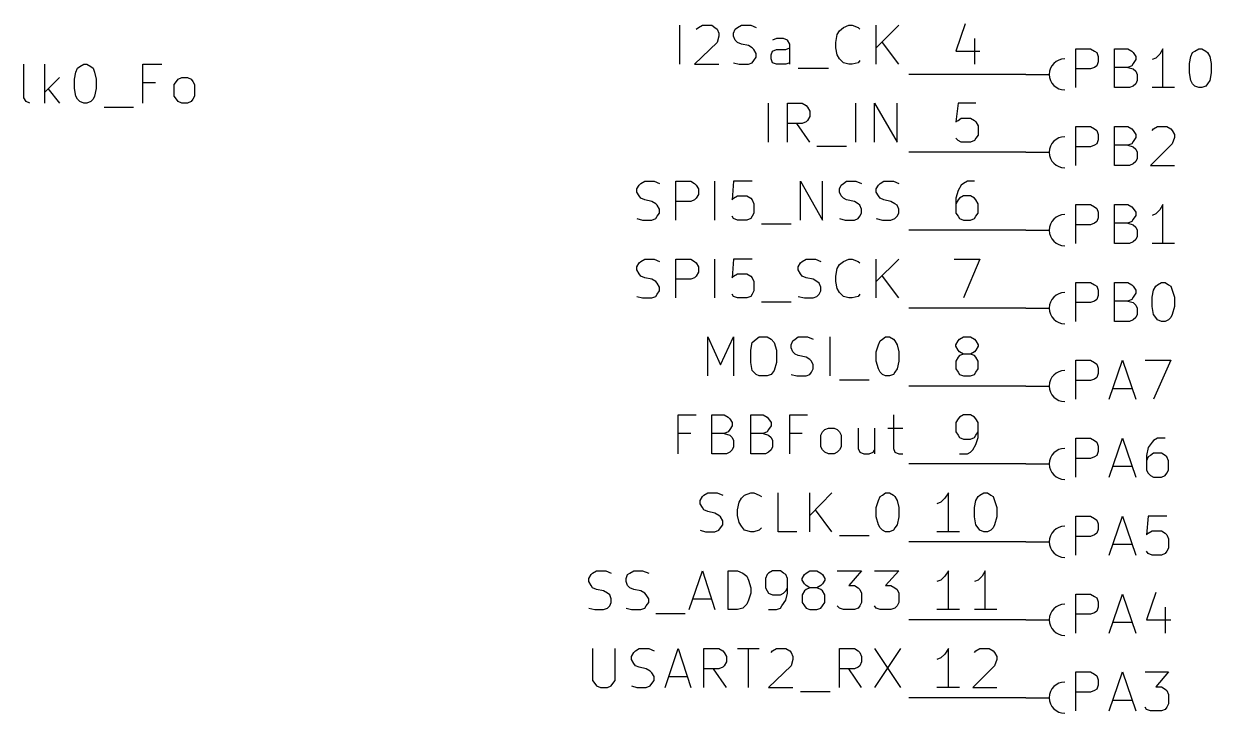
# Model space of a CAD drawing. Extents: x 0.4 to 11.3, y -7.9 to -0.4.
# Drawn here: x 8.014 to 9.538, y -2.27 to -1.385 of the extents above; entities that cross this region are included whole.
import ezdxf

# ---------------------------------------------------------------- set-up
doc = ezdxf.new("R2010")
doc.units = 0
doc.header["$MEASUREMENT"] = 0
for name, color, linetype in [('BLACK', 7, 'CONTINUOUS'), ('BLUE3', 171, 'CONTINUOUS'), ('RED2', 1, 'CONTINUOUS')]:
    doc.layers.add(name, color=color, linetype=linetype)

msp = doc.modelspace()

# ---------------------------------------------------------------- linework, layer by layer
at = {"layer": 'BLACK', "linetype": 'CONTINUOUS'}
for p, q in [((8.856, -1.437), (8.856, -1.387)), ((8.877, -1.392), (8.88, -1.39)), ((8.88, -1.39), (8.885, -1.387)), ((8.885, -1.387), (8.897, -1.387)), ((8.897, -1.387), (8.901, -1.39)), ((8.901, -1.39), (8.904, -1.392)), ((8.904, -1.392), (8.906, -1.397)), ((8.906, -1.401), (8.904, -1.409)), ((8.906, -1.397), (8.906, -1.401)), ((8.925, -1.397), (8.927, -1.392)), ((8.925, -1.401), (8.925, -1.397)), ((8.927, -1.406), (8.925, -1.401)), ((8.927, -1.392), (8.93, -1.39)), ((8.93, -1.39), (8.935, -1.387)), ((8.935, -1.387), (8.947, -1.387)), ((8.947, -1.387), (8.954, -1.39)), ((9.056, -1.409), (9.058, -1.399)), ((9.058, -1.399), (9.061, -1.394)), ((9.061, -1.394), (9.066, -1.39)), ((9.066, -1.39), (9.073, -1.387)), ((9.073, -1.387), (9.077, -1.387)), ((9.077, -1.387), (9.085, -1.39)), ((9.085, -1.39), (9.087, -1.392)), ((9.108, -1.437), (9.108, -1.387)), ((9.137, -1.387), (9.108, -1.416)), ((8.904, -1.409), (8.875, -1.437)), ((8.93, -1.409), (8.927, -1.406)), ((8.935, -1.411), (8.93, -1.409)), ((8.944, -1.413), (8.935, -1.411)), ((8.949, -1.416), (8.944, -1.413)), ((8.951, -1.418), (8.949, -1.416)), ((8.98, -1.404), (8.975, -1.406)), ((8.989, -1.404), (8.98, -1.404)), ((8.994, -1.406), (8.989, -1.404)), ((8.992, -1.418), (8.997, -1.416)), ((8.997, -1.411), (8.994, -1.406)), ((8.997, -1.437), (8.997, -1.411)), ((9.056, -1.416), (9.056, -1.409)), ((9.058, -1.425), (9.056, -1.416)), ((9.137, -1.437), (9.116, -1.409)), ((8.949, -1.435), (8.951, -1.432)), ((8.954, -1.423), (8.951, -1.418)), ((8.951, -1.432), (8.954, -1.428)), ((8.954, -1.428), (8.954, -1.423)), ((8.973, -1.425), (8.975, -1.42)), ((8.973, -1.43), (8.973, -1.425)), ((8.975, -1.435), (8.973, -1.43)), ((8.975, -1.42), (8.98, -1.418)), ((8.98, -1.418), (8.992, -1.418)), ((9.061, -1.43), (9.058, -1.425)), ((9.066, -1.435), (9.061, -1.43)), ((9.087, -1.432), (9.085, -1.435)), ((8.014, -1.48), (8.014, -1.437)), ((8.041, -1.487), (8.041, -1.437)), ((8.079, -1.456), (8.081, -1.447)), ((8.081, -1.447), (8.083, -1.442)), ((8.083, -1.442), (8.086, -1.44)), ((8.086, -1.44), (8.091, -1.437)), ((8.091, -1.437), (8.095, -1.437)), ((8.095, -1.437), (8.1, -1.44)), ((8.1, -1.44), (8.103, -1.442)), ((8.103, -1.442), (8.105, -1.447)), ((8.105, -1.447), (8.107, -1.456)), ((8.167, -1.487), (8.167, -1.437)), ((8.167, -1.437), (8.191, -1.437)), ((8.875, -1.437), (8.906, -1.437)), ((8.925, -1.435), (8.932, -1.437)), ((8.932, -1.437), (8.944, -1.437)), ((8.944, -1.437), (8.949, -1.435)), ((8.98, -1.437), (8.975, -1.435)), ((8.992, -1.437), (8.98, -1.437)), ((8.997, -1.435), (8.992, -1.437)), ((9.008, -1.442), (9.047, -1.442)), ((9.073, -1.437), (9.066, -1.435)), ((9.077, -1.437), (9.073, -1.437)), ((9.085, -1.435), (9.077, -1.437)), ((8.06, -1.454), (8.041, -1.473)), ((8.079, -1.468), (8.079, -1.456)), ((8.107, -1.456), (8.107, -1.468)), ((8.183, -1.461), (8.167, -1.461)), ((8.207, -1.463), (8.21, -1.459)), ((8.207, -1.478), (8.207, -1.463)), ((8.21, -1.459), (8.212, -1.456)), ((8.212, -1.456), (8.217, -1.454)), ((8.217, -1.454), (8.224, -1.454)), ((8.224, -1.454), (8.229, -1.456)), ((8.229, -1.456), (8.231, -1.459)), ((8.231, -1.459), (8.233, -1.463)), ((8.233, -1.463), (8.233, -1.478)), ((8.045, -1.468), (8.06, -1.487)), ((8.081, -1.478), (8.079, -1.468)), ((8.083, -1.482), (8.081, -1.478)), ((8.105, -1.478), (8.103, -1.482)), ((8.107, -1.468), (8.105, -1.478)), ((8.21, -1.482), (8.207, -1.478)), ((8.233, -1.478), (8.231, -1.482)), ((8.017, -1.485), (8.014, -1.48)), ((8.022, -1.487), (8.017, -1.485)), ((8.086, -1.485), (8.083, -1.482)), ((8.091, -1.487), (8.086, -1.485)), ((8.095, -1.487), (8.091, -1.487)), ((8.1, -1.485), (8.095, -1.487)), ((8.103, -1.482), (8.1, -1.485)), ((8.117, -1.492), (8.155, -1.492)), ((8.212, -1.485), (8.21, -1.482)), ((8.217, -1.487), (8.212, -1.485)), ((8.224, -1.487), (8.217, -1.487)), ((8.229, -1.485), (8.224, -1.487)), ((8.231, -1.482), (8.229, -1.485)), ((8.97, -1.537), (8.97, -1.487)), ((8.994, -1.537), (8.994, -1.487)), ((8.994, -1.487), (9.013, -1.487)), ((9.013, -1.487), (9.018, -1.49)), ((9.018, -1.49), (9.02, -1.492)), ((9.02, -1.492), (9.023, -1.497)), ((9.082, -1.537), (9.082, -1.487)), ((9.106, -1.537), (9.106, -1.487)), ((9.106, -1.487), (9.135, -1.537)), ((9.135, -1.537), (9.135, -1.487)), ((9.023, -1.504), (9.02, -1.509)), ((9.023, -1.497), (9.023, -1.504)), ((9.013, -1.513), (8.994, -1.513)), ((9.023, -1.537), (9.006, -1.513)), ((9.018, -1.511), (9.013, -1.513)), ((9.02, -1.509), (9.018, -1.511)), ((9.032, -1.542), (9.07, -1.542)), ((8.801, -1.597), (8.804, -1.592)), ((8.801, -1.601), (8.801, -1.597)), ((8.804, -1.592), (8.806, -1.59)), ((8.806, -1.59), (8.811, -1.587)), ((8.811, -1.587), (8.823, -1.587)), ((8.823, -1.587), (8.83, -1.59)), ((8.851, -1.637), (8.851, -1.587)), ((8.851, -1.587), (8.87, -1.587)), ((8.87, -1.587), (8.875, -1.59)), ((8.875, -1.59), (8.877, -1.592)), ((8.877, -1.592), (8.88, -1.597)), ((8.88, -1.597), (8.88, -1.604)), ((8.901, -1.637), (8.901, -1.587)), ((8.925, -1.587), (8.923, -1.611)), ((8.949, -1.587), (8.925, -1.587)), ((9.011, -1.637), (9.011, -1.587)), ((9.011, -1.587), (9.039, -1.637)), ((9.039, -1.637), (9.039, -1.587)), ((9.061, -1.597), (9.063, -1.592)), ((9.061, -1.601), (9.061, -1.597)), ((9.063, -1.592), (9.066, -1.59)), ((9.066, -1.59), (9.07, -1.587)), ((9.07, -1.587), (9.082, -1.587)), ((9.082, -1.587), (9.089, -1.59)), ((9.108, -1.597), (9.111, -1.592)), ((9.108, -1.601), (9.108, -1.597)), ((9.111, -1.592), (9.113, -1.59)), ((9.113, -1.59), (9.118, -1.587)), ((9.118, -1.587), (9.13, -1.587)), ((9.13, -1.587), (9.137, -1.59)), ((8.804, -1.606), (8.801, -1.601)), ((8.806, -1.609), (8.804, -1.606)), ((8.811, -1.611), (8.806, -1.609)), ((8.82, -1.613), (8.811, -1.611)), ((8.825, -1.616), (8.82, -1.613)), ((8.87, -1.613), (8.851, -1.613)), ((8.875, -1.611), (8.87, -1.613)), ((8.877, -1.609), (8.875, -1.611)), ((8.88, -1.604), (8.877, -1.609)), ((8.923, -1.611), (8.925, -1.609)), ((8.925, -1.609), (8.93, -1.606)), ((8.93, -1.606), (8.942, -1.606)), ((8.942, -1.606), (8.947, -1.609)), ((8.947, -1.609), (8.949, -1.611)), ((8.949, -1.611), (8.951, -1.616)), ((9.063, -1.606), (9.061, -1.601)), ((9.066, -1.609), (9.063, -1.606)), ((9.07, -1.611), (9.066, -1.609)), ((9.08, -1.613), (9.07, -1.611)), ((9.085, -1.616), (9.08, -1.613)), ((9.111, -1.606), (9.108, -1.601)), ((9.113, -1.609), (9.111, -1.606)), ((9.118, -1.611), (9.113, -1.609)), ((9.127, -1.613), (9.118, -1.611)), ((9.132, -1.616), (9.127, -1.613)), ((8.827, -1.618), (8.825, -1.616)), ((8.83, -1.623), (8.827, -1.618)), ((8.827, -1.632), (8.83, -1.628)), ((8.83, -1.628), (8.83, -1.623)), ((8.951, -1.628), (8.949, -1.632)), ((8.951, -1.616), (8.951, -1.628)), ((9.087, -1.618), (9.085, -1.616)), ((9.089, -1.623), (9.087, -1.618)), ((9.087, -1.632), (9.089, -1.628)), ((9.089, -1.628), (9.089, -1.623)), ((9.135, -1.618), (9.132, -1.616)), ((9.137, -1.623), (9.135, -1.618)), ((9.135, -1.632), (9.137, -1.628)), ((9.137, -1.628), (9.137, -1.623)), ((8.801, -1.635), (8.808, -1.637)), ((8.808, -1.637), (8.82, -1.637)), ((8.82, -1.637), (8.825, -1.635)), ((8.825, -1.635), (8.827, -1.632)), ((8.925, -1.635), (8.923, -1.632)), ((8.93, -1.637), (8.925, -1.635)), ((8.942, -1.637), (8.93, -1.637)), ((8.947, -1.635), (8.942, -1.637)), ((8.949, -1.632), (8.947, -1.635)), ((8.961, -1.642), (8.999, -1.642)), ((9.061, -1.635), (9.068, -1.637)), ((9.068, -1.637), (9.08, -1.637)), ((9.08, -1.637), (9.085, -1.635)), ((9.085, -1.635), (9.087, -1.632)), ((9.108, -1.635), (9.116, -1.637)), ((9.116, -1.637), (9.127, -1.637)), ((9.127, -1.637), (9.132, -1.635)), ((9.132, -1.635), (9.135, -1.632)), ((8.804, -1.692), (8.806, -1.69)), ((8.806, -1.69), (8.811, -1.687)), ((8.811, -1.687), (8.823, -1.687)), ((8.823, -1.687), (8.83, -1.69)), ((8.851, -1.737), (8.851, -1.687)), ((8.851, -1.687), (8.87, -1.687)), ((8.87, -1.687), (8.875, -1.69)), ((8.875, -1.69), (8.877, -1.692)), ((8.901, -1.737), (8.901, -1.687)), ((8.925, -1.687), (8.923, -1.711)), ((8.949, -1.687), (8.925, -1.687)), ((9.011, -1.692), (9.013, -1.69)), ((9.013, -1.69), (9.018, -1.687)), ((9.018, -1.687), (9.03, -1.687)), ((9.03, -1.687), (9.037, -1.69)), ((9.061, -1.694), (9.066, -1.69)), ((9.066, -1.69), (9.073, -1.687)), ((9.073, -1.687), (9.077, -1.687)), ((9.077, -1.687), (9.085, -1.69)), ((9.085, -1.69), (9.087, -1.692)), ((9.108, -1.737), (9.108, -1.687)), ((9.137, -1.687), (9.108, -1.716)), ((8.801, -1.697), (8.804, -1.692)), ((8.801, -1.701), (8.801, -1.697)), ((8.804, -1.706), (8.801, -1.701)), ((8.806, -1.709), (8.804, -1.706)), ((8.877, -1.692), (8.88, -1.697)), ((8.88, -1.704), (8.877, -1.709)), ((8.88, -1.697), (8.88, -1.704)), ((8.925, -1.709), (8.93, -1.706)), ((8.93, -1.706), (8.942, -1.706)), ((8.942, -1.706), (8.947, -1.709)), ((9.008, -1.697), (9.011, -1.692)), ((9.008, -1.701), (9.008, -1.697)), ((9.011, -1.706), (9.008, -1.701)), ((9.013, -1.709), (9.011, -1.706)), ((9.056, -1.709), (9.058, -1.699)), ((9.058, -1.699), (9.061, -1.694)), ((8.811, -1.711), (8.806, -1.709)), ((8.82, -1.713), (8.811, -1.711)), ((8.825, -1.716), (8.82, -1.713)), ((8.827, -1.718), (8.825, -1.716)), ((8.83, -1.723), (8.827, -1.718)), ((8.87, -1.713), (8.851, -1.713)), ((8.875, -1.711), (8.87, -1.713)), ((8.877, -1.709), (8.875, -1.711)), ((8.923, -1.711), (8.925, -1.709)), ((8.947, -1.709), (8.949, -1.711)), ((8.949, -1.711), (8.951, -1.716)), ((8.951, -1.716), (8.951, -1.728)), ((9.018, -1.711), (9.013, -1.709)), ((9.027, -1.713), (9.018, -1.711)), ((9.032, -1.716), (9.027, -1.713)), ((9.035, -1.718), (9.032, -1.716)), ((9.037, -1.723), (9.035, -1.718)), ((9.056, -1.716), (9.056, -1.709)), ((9.058, -1.725), (9.056, -1.716)), ((9.137, -1.737), (9.116, -1.709)), ((8.801, -1.735), (8.808, -1.737)), ((8.808, -1.737), (8.82, -1.737)), ((8.82, -1.737), (8.825, -1.735)), ((8.825, -1.735), (8.827, -1.732)), ((8.827, -1.732), (8.83, -1.728)), ((8.83, -1.728), (8.83, -1.723)), ((8.925, -1.735), (8.923, -1.732)), ((8.93, -1.737), (8.925, -1.735)), ((8.942, -1.737), (8.93, -1.737)), ((8.947, -1.735), (8.942, -1.737)), ((8.949, -1.732), (8.947, -1.735)), ((8.951, -1.728), (8.949, -1.732)), ((9.008, -1.735), (9.016, -1.737)), ((9.016, -1.737), (9.027, -1.737)), ((9.027, -1.737), (9.032, -1.735)), ((9.032, -1.735), (9.035, -1.732)), ((9.035, -1.732), (9.037, -1.728)), ((9.037, -1.728), (9.037, -1.723)), ((9.061, -1.73), (9.058, -1.725)), ((9.066, -1.735), (9.061, -1.73)), ((9.073, -1.737), (9.066, -1.735)), ((9.077, -1.737), (9.073, -1.737)), ((9.085, -1.735), (9.077, -1.737)), ((9.087, -1.732), (9.085, -1.735)), ((8.961, -1.742), (8.999, -1.742)), ((8.892, -1.837), (8.892, -1.787)), ((8.892, -1.787), (8.908, -1.823)), ((8.908, -1.823), (8.925, -1.787)), ((8.925, -1.787), (8.925, -1.837)), ((8.947, -1.804), (8.949, -1.794)), ((8.949, -1.794), (8.954, -1.79)), ((8.954, -1.79), (8.958, -1.787)), ((8.958, -1.787), (8.968, -1.787)), ((8.968, -1.787), (8.973, -1.79)), ((8.973, -1.79), (8.977, -1.794)), ((8.977, -1.794), (8.98, -1.804)), ((8.999, -1.797), (9.001, -1.792)), ((8.999, -1.801), (8.999, -1.797)), ((9.001, -1.792), (9.004, -1.79)), ((9.004, -1.79), (9.008, -1.787)), ((9.008, -1.787), (9.02, -1.787)), ((9.02, -1.787), (9.027, -1.79)), ((9.049, -1.837), (9.049, -1.787)), ((9.108, -1.806), (9.111, -1.797)), ((9.111, -1.797), (9.113, -1.792)), ((9.113, -1.792), (9.116, -1.79)), ((9.116, -1.79), (9.12, -1.787)), ((9.12, -1.787), (9.125, -1.787)), ((9.125, -1.787), (9.13, -1.79)), ((9.13, -1.79), (9.132, -1.792)), ((9.132, -1.792), (9.135, -1.797)), ((9.135, -1.797), (9.137, -1.806)), ((8.947, -1.82), (8.947, -1.804)), ((8.98, -1.804), (8.98, -1.82)), ((9.001, -1.806), (8.999, -1.801)), ((9.004, -1.809), (9.001, -1.806)), ((9.008, -1.811), (9.004, -1.809)), ((9.018, -1.813), (9.008, -1.811)), ((9.023, -1.816), (9.018, -1.813)), ((9.108, -1.818), (9.108, -1.806)), ((9.137, -1.806), (9.137, -1.818)), ((8.949, -1.83), (8.947, -1.82)), ((8.98, -1.82), (8.977, -1.83)), ((9.025, -1.818), (9.023, -1.816)), ((9.027, -1.823), (9.025, -1.818)), ((9.025, -1.832), (9.027, -1.828)), ((9.027, -1.828), (9.027, -1.823)), ((9.111, -1.828), (9.108, -1.818)), ((9.113, -1.832), (9.111, -1.828)), ((9.135, -1.828), (9.132, -1.832)), ((9.137, -1.818), (9.135, -1.828)), ((8.954, -1.835), (8.949, -1.83)), ((8.958, -1.837), (8.954, -1.835)), ((8.968, -1.837), (8.958, -1.837)), ((8.973, -1.835), (8.968, -1.837)), ((8.977, -1.83), (8.973, -1.835)), ((8.999, -1.835), (9.006, -1.837)), ((9.006, -1.837), (9.018, -1.837)), ((9.018, -1.837), (9.023, -1.835)), ((9.023, -1.835), (9.025, -1.832)), ((9.061, -1.842), (9.099, -1.842)), ((9.116, -1.835), (9.113, -1.832)), ((9.12, -1.837), (9.116, -1.835)), ((9.125, -1.837), (9.12, -1.837)), ((9.13, -1.835), (9.125, -1.837)), ((9.132, -1.832), (9.13, -1.835)), ((8.854, -1.937), (8.854, -1.887)), ((8.854, -1.887), (8.877, -1.887)), ((8.897, -1.937), (8.897, -1.887)), ((8.897, -1.887), (8.913, -1.887)), ((8.913, -1.887), (8.918, -1.89)), ((8.947, -1.937), (8.947, -1.887)), ((8.947, -1.887), (8.963, -1.887)), ((8.963, -1.887), (8.968, -1.89)), ((8.997, -1.937), (8.997, -1.887)), ((8.997, -1.887), (9.02, -1.887)), ((9.13, -1.887), (9.13, -1.93)), ((8.918, -1.89), (8.92, -1.892)), ((8.92, -1.892), (8.923, -1.897)), ((8.923, -1.901), (8.92, -1.906)), ((8.923, -1.897), (8.923, -1.901)), ((8.968, -1.89), (8.97, -1.892)), ((8.97, -1.892), (8.973, -1.897)), ((8.973, -1.901), (8.97, -1.906)), ((8.973, -1.897), (8.973, -1.901)), ((9.042, -1.906), (9.047, -1.904)), ((9.047, -1.904), (9.054, -1.904)), ((9.054, -1.904), (9.058, -1.906)), ((9.085, -1.904), (9.085, -1.93)), ((9.106, -1.904), (9.106, -1.937)), ((9.123, -1.904), (9.142, -1.904)), ((8.87, -1.911), (8.854, -1.911)), ((8.913, -1.911), (8.897, -1.911)), ((8.918, -1.909), (8.913, -1.911)), ((8.913, -1.911), (8.92, -1.913)), ((8.92, -1.906), (8.918, -1.909)), ((8.92, -1.913), (8.923, -1.916)), ((8.923, -1.916), (8.925, -1.92)), ((8.925, -1.92), (8.925, -1.928)), ((8.963, -1.911), (8.947, -1.911)), ((8.968, -1.909), (8.963, -1.911)), ((8.963, -1.911), (8.97, -1.913)), ((8.97, -1.906), (8.968, -1.909)), ((8.97, -1.913), (8.973, -1.916)), ((8.973, -1.916), (8.975, -1.92)), ((8.975, -1.92), (8.975, -1.928)), ((9.013, -1.911), (8.997, -1.911)), ((9.037, -1.913), (9.039, -1.909)), ((9.037, -1.928), (9.037, -1.913)), ((9.039, -1.909), (9.042, -1.906)), ((9.058, -1.906), (9.061, -1.909)), ((9.061, -1.909), (9.063, -1.913)), ((9.063, -1.913), (9.063, -1.928)), ((8.92, -1.935), (8.916, -1.937)), ((8.923, -1.932), (8.92, -1.935)), ((8.925, -1.928), (8.923, -1.932)), ((8.97, -1.935), (8.966, -1.937)), ((8.973, -1.932), (8.97, -1.935)), ((8.975, -1.928), (8.973, -1.932)), ((9.039, -1.932), (9.037, -1.928)), ((9.042, -1.935), (9.039, -1.932)), ((9.047, -1.937), (9.042, -1.935)), ((9.058, -1.935), (9.054, -1.937)), ((9.061, -1.932), (9.058, -1.935)), ((9.063, -1.928), (9.061, -1.932)), ((9.085, -1.93), (9.087, -1.935)), ((9.087, -1.935), (9.092, -1.937)), ((9.099, -1.937), (9.104, -1.935)), ((9.104, -1.935), (9.106, -1.932)), ((9.13, -1.93), (9.132, -1.935)), ((9.132, -1.935), (9.137, -1.937)), ((8.916, -1.937), (8.897, -1.937)), ((8.966, -1.937), (8.947, -1.937)), ((9.054, -1.937), (9.047, -1.937)), ((9.092, -1.937), (9.099, -1.937)), ((9.137, -1.937), (9.142, -1.937)), ((8.882, -1.997), (8.885, -1.992)), ((8.885, -1.992), (8.887, -1.99)), ((8.887, -1.99), (8.892, -1.987)), ((8.892, -1.987), (8.904, -1.987)), ((8.904, -1.987), (8.911, -1.99)), ((8.932, -1.999), (8.935, -1.994)), ((8.935, -1.994), (8.939, -1.99)), ((8.939, -1.99), (8.947, -1.987)), ((8.947, -1.987), (8.951, -1.987)), ((8.951, -1.987), (8.958, -1.99)), ((8.958, -1.99), (8.961, -1.992)), ((8.982, -2.037), (8.982, -1.987)), ((9.023, -2.037), (9.023, -1.987)), ((9.051, -1.987), (9.023, -2.016)), ((9.111, -1.997), (9.113, -1.992)), ((9.113, -1.992), (9.116, -1.99)), ((9.116, -1.99), (9.12, -1.987)), ((9.12, -1.987), (9.125, -1.987)), ((9.125, -1.987), (9.13, -1.99)), ((9.13, -1.99), (9.132, -1.992)), ((9.132, -1.992), (9.135, -1.997)), ((8.882, -2.001), (8.882, -1.997)), ((8.885, -2.006), (8.882, -2.001)), ((8.887, -2.009), (8.885, -2.006)), ((8.892, -2.011), (8.887, -2.009)), ((8.901, -2.013), (8.892, -2.011)), ((8.93, -2.009), (8.932, -1.999)), ((8.93, -2.016), (8.93, -2.009)), ((9.051, -2.037), (9.03, -2.009)), ((9.108, -2.006), (9.111, -1.997)), ((9.108, -2.018), (9.108, -2.006)), ((9.135, -1.997), (9.137, -2.006)), ((9.137, -2.006), (9.137, -2.018)), ((8.906, -2.016), (8.901, -2.013)), ((8.908, -2.018), (8.906, -2.016)), ((8.911, -2.023), (8.908, -2.018)), ((8.911, -2.028), (8.911, -2.023)), ((8.932, -2.025), (8.93, -2.016)), ((8.935, -2.03), (8.932, -2.025)), ((9.111, -2.028), (9.108, -2.018)), ((9.137, -2.018), (9.135, -2.028)), ((8.882, -2.035), (8.889, -2.037)), ((8.889, -2.037), (8.901, -2.037)), ((8.901, -2.037), (8.906, -2.035)), ((8.906, -2.035), (8.908, -2.032)), ((8.908, -2.032), (8.911, -2.028)), ((8.939, -2.035), (8.935, -2.03)), ((8.947, -2.037), (8.939, -2.035)), ((8.951, -2.037), (8.947, -2.037)), ((8.958, -2.035), (8.951, -2.037)), ((8.961, -2.032), (8.958, -2.035)), ((9.006, -2.037), (8.982, -2.037)), ((9.061, -2.042), (9.099, -2.042)), ((9.113, -2.032), (9.111, -2.028)), ((9.116, -2.035), (9.113, -2.032)), ((9.12, -2.037), (9.116, -2.035)), ((9.125, -2.037), (9.12, -2.037)), ((9.13, -2.035), (9.125, -2.037)), ((9.132, -2.032), (9.13, -2.035)), ((9.135, -2.028), (9.132, -2.032)), ((8.744, -2.09), (8.749, -2.087)), ((8.749, -2.087), (8.761, -2.087)), ((8.761, -2.087), (8.768, -2.09)), ((8.792, -2.09), (8.797, -2.087)), ((8.797, -2.087), (8.808, -2.087)), ((8.808, -2.087), (8.816, -2.09)), ((8.868, -2.137), (8.885, -2.087)), ((8.885, -2.087), (8.901, -2.137)), ((8.918, -2.137), (8.918, -2.087)), ((8.918, -2.087), (8.93, -2.087)), ((8.93, -2.087), (8.937, -2.09)), ((8.975, -2.087), (8.97, -2.09)), ((8.985, -2.087), (8.975, -2.087)), ((8.989, -2.09), (8.985, -2.087)), ((9.018, -2.09), (9.023, -2.087)), ((9.023, -2.087), (9.032, -2.087)), ((9.032, -2.087), (9.037, -2.09)), ((9.058, -2.087), (9.089, -2.087)), ((9.089, -2.087), (9.073, -2.106)), ((9.106, -2.087), (9.137, -2.087)), ((9.137, -2.087), (9.12, -2.106)), ((8.739, -2.097), (8.742, -2.092)), ((8.739, -2.101), (8.739, -2.097)), ((8.742, -2.106), (8.739, -2.101)), ((8.742, -2.092), (8.744, -2.09)), ((8.787, -2.097), (8.789, -2.092)), ((8.787, -2.101), (8.787, -2.097)), ((8.789, -2.106), (8.787, -2.101)), ((8.789, -2.092), (8.792, -2.09)), ((8.937, -2.09), (8.942, -2.094)), ((8.942, -2.094), (8.944, -2.099)), ((8.944, -2.099), (8.947, -2.109)), ((8.968, -2.092), (8.966, -2.097)), ((8.966, -2.097), (8.966, -2.109)), ((8.97, -2.09), (8.968, -2.092)), ((8.992, -2.092), (8.989, -2.09)), ((8.994, -2.097), (8.992, -2.092)), ((8.994, -2.116), (8.994, -2.097)), ((9.013, -2.097), (9.016, -2.092)), ((9.013, -2.099), (9.013, -2.097)), ((9.016, -2.104), (9.013, -2.099)), ((9.016, -2.092), (9.018, -2.09)), ((9.037, -2.09), (9.039, -2.092)), ((9.039, -2.092), (9.042, -2.097)), ((9.042, -2.099), (9.039, -2.104)), ((9.042, -2.097), (9.042, -2.099)), ((8.744, -2.109), (8.742, -2.106)), ((8.749, -2.111), (8.744, -2.109)), ((8.758, -2.113), (8.749, -2.111)), ((8.763, -2.116), (8.758, -2.113)), ((8.766, -2.118), (8.763, -2.116)), ((8.768, -2.123), (8.766, -2.118)), ((8.792, -2.109), (8.789, -2.106)), ((8.797, -2.111), (8.792, -2.109)), ((8.806, -2.113), (8.797, -2.111)), ((8.811, -2.116), (8.806, -2.113)), ((8.813, -2.118), (8.811, -2.116)), ((8.816, -2.123), (8.813, -2.118)), ((8.947, -2.116), (8.944, -2.125)), ((8.947, -2.109), (8.947, -2.116)), ((8.966, -2.109), (8.968, -2.113)), ((8.968, -2.113), (8.97, -2.116)), ((8.97, -2.116), (8.975, -2.118)), ((8.975, -2.118), (8.985, -2.118)), ((8.985, -2.118), (8.989, -2.116)), ((8.989, -2.116), (8.992, -2.113)), ((8.992, -2.113), (8.994, -2.109)), ((8.992, -2.125), (8.994, -2.116)), ((9.016, -2.113), (9.013, -2.118)), ((9.013, -2.118), (9.013, -2.128)), ((9.018, -2.106), (9.016, -2.104)), ((9.018, -2.111), (9.016, -2.113)), ((9.023, -2.109), (9.018, -2.106)), ((9.023, -2.109), (9.018, -2.111)), ((9.032, -2.109), (9.023, -2.109)), ((9.037, -2.106), (9.032, -2.109)), ((9.037, -2.111), (9.032, -2.109)), ((9.039, -2.104), (9.037, -2.106)), ((9.039, -2.113), (9.037, -2.111)), ((9.042, -2.118), (9.039, -2.113)), ((9.042, -2.128), (9.042, -2.118)), ((9.073, -2.106), (9.08, -2.106)), ((9.08, -2.106), (9.085, -2.109)), ((9.085, -2.109), (9.087, -2.111)), ((9.087, -2.111), (9.089, -2.116)), ((9.089, -2.116), (9.089, -2.128)), ((9.12, -2.106), (9.127, -2.106)), ((9.127, -2.106), (9.132, -2.109)), ((9.132, -2.109), (9.135, -2.111)), ((9.135, -2.111), (9.137, -2.116)), ((9.137, -2.116), (9.137, -2.128)), ((8.763, -2.135), (8.766, -2.132)), ((8.766, -2.132), (8.768, -2.128)), ((8.768, -2.128), (8.768, -2.123)), ((8.811, -2.135), (8.813, -2.132)), ((8.813, -2.132), (8.816, -2.128)), ((8.816, -2.128), (8.816, -2.123)), ((8.873, -2.123), (8.897, -2.123)), ((8.942, -2.13), (8.937, -2.135)), ((8.944, -2.125), (8.942, -2.13)), ((8.985, -2.135), (8.987, -2.132)), ((8.987, -2.132), (8.992, -2.125)), ((9.013, -2.128), (9.016, -2.132)), ((9.016, -2.132), (9.018, -2.135)), ((9.037, -2.135), (9.039, -2.132)), ((9.039, -2.132), (9.042, -2.128)), ((9.061, -2.135), (9.058, -2.132)), ((9.087, -2.132), (9.085, -2.135)), ((9.089, -2.128), (9.087, -2.132)), ((9.108, -2.135), (9.106, -2.132)), ((9.135, -2.132), (9.132, -2.135)), ((9.137, -2.128), (9.135, -2.132)), ((8.739, -2.135), (8.747, -2.137)), ((8.747, -2.137), (8.758, -2.137)), ((8.758, -2.137), (8.763, -2.135)), ((8.787, -2.135), (8.794, -2.137)), ((8.794, -2.137), (8.806, -2.137)), ((8.806, -2.137), (8.811, -2.135)), ((8.825, -2.142), (8.863, -2.142)), ((8.93, -2.137), (8.918, -2.137)), ((8.937, -2.135), (8.93, -2.137)), ((8.97, -2.137), (8.98, -2.137)), ((8.98, -2.137), (8.985, -2.135)), ((9.018, -2.135), (9.023, -2.137)), ((9.023, -2.137), (9.032, -2.137)), ((9.032, -2.137), (9.037, -2.135)), ((9.066, -2.137), (9.061, -2.135)), ((9.08, -2.137), (9.066, -2.137)), ((9.085, -2.135), (9.08, -2.137)), ((9.113, -2.137), (9.108, -2.135)), ((9.127, -2.137), (9.113, -2.137)), ((9.132, -2.135), (9.127, -2.137)), ((8.744, -2.187), (8.744, -2.228)), ((8.773, -2.228), (8.773, -2.187)), ((8.794, -2.197), (8.797, -2.192)), ((8.797, -2.192), (8.799, -2.19)), ((8.799, -2.19), (8.804, -2.187)), ((8.804, -2.187), (8.816, -2.187)), ((8.816, -2.187), (8.823, -2.19)), ((8.837, -2.237), (8.854, -2.187)), ((8.854, -2.187), (8.87, -2.237)), ((8.887, -2.237), (8.887, -2.187)), ((8.887, -2.187), (8.906, -2.187)), ((8.906, -2.187), (8.911, -2.19)), ((8.911, -2.19), (8.913, -2.192)), ((8.913, -2.192), (8.916, -2.197)), ((8.93, -2.187), (8.958, -2.187)), ((8.944, -2.237), (8.944, -2.187)), ((8.973, -2.192), (8.975, -2.19)), ((8.975, -2.19), (8.98, -2.187)), ((8.98, -2.187), (8.992, -2.187)), ((8.992, -2.187), (8.997, -2.19)), ((8.997, -2.19), (8.999, -2.192)), ((8.999, -2.192), (9.001, -2.197)), ((9.061, -2.237), (9.061, -2.187)), ((9.061, -2.187), (9.08, -2.187)), ((9.08, -2.187), (9.085, -2.19)), ((9.085, -2.19), (9.087, -2.192)), ((9.087, -2.192), (9.089, -2.197)), ((9.106, -2.187), (9.139, -2.237)), ((9.139, -2.187), (9.106, -2.237)), ((8.794, -2.201), (8.794, -2.197)), ((8.797, -2.206), (8.794, -2.201)), ((8.799, -2.209), (8.797, -2.206)), ((8.804, -2.211), (8.799, -2.209)), ((8.913, -2.209), (8.911, -2.211)), ((8.916, -2.204), (8.913, -2.209)), ((8.916, -2.197), (8.916, -2.204)), ((8.999, -2.209), (8.97, -2.237)), ((9.001, -2.201), (8.999, -2.209)), ((9.001, -2.197), (9.001, -2.201)), ((9.087, -2.209), (9.085, -2.211)), ((9.089, -2.204), (9.087, -2.209)), ((9.089, -2.197), (9.089, -2.204)), ((8.813, -2.213), (8.804, -2.211)), ((8.818, -2.216), (8.813, -2.213)), ((8.82, -2.218), (8.818, -2.216)), ((8.823, -2.223), (8.82, -2.218)), ((8.823, -2.228), (8.823, -2.223)), ((8.842, -2.223), (8.866, -2.223)), ((8.906, -2.213), (8.887, -2.213)), ((8.916, -2.237), (8.899, -2.213)), ((8.911, -2.211), (8.906, -2.213)), ((9.08, -2.213), (9.061, -2.213)), ((9.089, -2.237), (9.073, -2.213)), ((9.085, -2.211), (9.08, -2.213)), ((8.744, -2.228), (8.747, -2.232)), ((8.747, -2.232), (8.749, -2.235)), ((8.749, -2.235), (8.754, -2.237)), ((8.754, -2.237), (8.763, -2.237)), ((8.763, -2.237), (8.768, -2.235)), ((8.768, -2.235), (8.77, -2.232)), ((8.77, -2.232), (8.773, -2.228)), ((8.794, -2.235), (8.801, -2.237)), ((8.801, -2.237), (8.813, -2.237)), ((8.813, -2.237), (8.818, -2.235)), ((8.818, -2.235), (8.82, -2.232)), ((8.82, -2.232), (8.823, -2.228)), ((8.97, -2.237), (9.001, -2.237)), ((9.011, -2.242), (9.049, -2.242))]:
    msp.add_line(p, q, dxfattribs=at)
at = {"layer": 'BLUE3', "linetype": 'CONTINUOUS'}
for p, q in [((9.364, -1.467), (9.364, -1.417)), ((9.364, -1.417), (9.383, -1.417)), ((9.383, -1.417), (9.388, -1.42)), ((9.414, -1.467), (9.414, -1.417)), ((9.414, -1.417), (9.431, -1.417)), ((9.431, -1.417), (9.436, -1.42)), ((9.476, -1.417), (9.472, -1.424)), ((9.476, -1.467), (9.476, -1.417)), ((9.517, -1.42), (9.522, -1.417)), ((9.522, -1.417), (9.526, -1.417)), ((9.526, -1.417), (9.531, -1.42)), ((9.388, -1.42), (9.391, -1.422)), ((9.391, -1.422), (9.393, -1.427)), ((9.393, -1.427), (9.393, -1.434)), ((9.436, -1.42), (9.438, -1.422)), ((9.438, -1.422), (9.441, -1.427)), ((9.441, -1.431), (9.438, -1.436)), ((9.441, -1.427), (9.441, -1.431)), ((9.467, -1.429), (9.462, -1.431)), ((9.472, -1.424), (9.467, -1.429)), ((9.51, -1.436), (9.512, -1.427)), ((9.512, -1.427), (9.514, -1.422)), ((9.514, -1.422), (9.517, -1.42)), ((9.531, -1.42), (9.533, -1.422)), ((9.533, -1.422), (9.536, -1.427)), ((9.536, -1.427), (9.538, -1.436)), ((9.383, -1.443), (9.364, -1.443)), ((9.388, -1.441), (9.383, -1.443)), ((9.391, -1.439), (9.388, -1.441)), ((9.393, -1.434), (9.391, -1.439)), ((9.431, -1.441), (9.414, -1.441)), ((9.436, -1.439), (9.431, -1.441)), ((9.431, -1.441), (9.438, -1.443)), ((9.438, -1.436), (9.436, -1.439)), ((9.438, -1.443), (9.441, -1.446)), ((9.441, -1.446), (9.443, -1.45)), ((9.51, -1.448), (9.51, -1.436)), ((9.538, -1.436), (9.538, -1.448)), ((9.441, -1.462), (9.438, -1.465)), ((9.443, -1.458), (9.441, -1.462)), ((9.443, -1.45), (9.443, -1.458)), ((9.512, -1.458), (9.51, -1.448)), ((9.514, -1.462), (9.512, -1.458)), ((9.517, -1.465), (9.514, -1.462)), ((9.533, -1.462), (9.531, -1.465)), ((9.536, -1.458), (9.533, -1.462)), ((9.538, -1.448), (9.536, -1.458)), ((9.433, -1.467), (9.414, -1.467)), ((9.438, -1.465), (9.433, -1.467)), ((9.491, -1.467), (9.462, -1.467)), ((9.522, -1.467), (9.517, -1.465)), ((9.526, -1.467), (9.522, -1.467)), ((9.531, -1.465), (9.526, -1.467)), ((9.364, -1.567), (9.364, -1.517)), ((9.364, -1.517), (9.383, -1.517)), ((9.383, -1.517), (9.388, -1.52)), ((9.388, -1.52), (9.391, -1.522)), ((9.391, -1.522), (9.393, -1.527)), ((9.414, -1.567), (9.414, -1.517)), ((9.414, -1.517), (9.431, -1.517)), ((9.431, -1.517), (9.436, -1.52)), ((9.436, -1.52), (9.438, -1.522)), ((9.438, -1.522), (9.441, -1.527)), ((9.462, -1.522), (9.464, -1.52)), ((9.464, -1.52), (9.469, -1.517)), ((9.469, -1.517), (9.481, -1.517)), ((9.481, -1.517), (9.486, -1.52)), ((9.486, -1.52), (9.488, -1.522)), ((9.488, -1.522), (9.491, -1.527)), ((9.391, -1.539), (9.388, -1.541)), ((9.393, -1.534), (9.391, -1.539)), ((9.393, -1.527), (9.393, -1.534)), ((9.436, -1.539), (9.431, -1.541)), ((9.438, -1.536), (9.436, -1.539)), ((9.441, -1.531), (9.438, -1.536)), ((9.441, -1.527), (9.441, -1.531)), ((9.488, -1.539), (9.46, -1.567)), ((9.491, -1.531), (9.488, -1.539)), ((9.491, -1.527), (9.491, -1.531)), ((9.383, -1.543), (9.364, -1.543)), ((9.388, -1.541), (9.383, -1.543)), ((9.431, -1.541), (9.414, -1.541)), ((9.431, -1.541), (9.438, -1.543)), ((9.438, -1.543), (9.441, -1.546)), ((9.441, -1.546), (9.443, -1.55)), ((9.443, -1.55), (9.443, -1.558)), ((9.433, -1.567), (9.414, -1.567)), ((9.438, -1.565), (9.433, -1.567)), ((9.441, -1.562), (9.438, -1.565)), ((9.443, -1.558), (9.441, -1.562)), ((9.46, -1.567), (9.491, -1.567)), ((9.364, -1.667), (9.364, -1.617)), ((9.364, -1.617), (9.383, -1.617)), ((9.383, -1.617), (9.388, -1.62)), ((9.388, -1.62), (9.391, -1.622)), ((9.391, -1.622), (9.393, -1.627)), ((9.393, -1.627), (9.393, -1.634)), ((9.414, -1.667), (9.414, -1.617)), ((9.414, -1.617), (9.431, -1.617)), ((9.431, -1.617), (9.436, -1.62)), ((9.436, -1.62), (9.438, -1.622)), ((9.438, -1.622), (9.441, -1.627)), ((9.441, -1.627), (9.441, -1.631)), ((9.467, -1.629), (9.462, -1.631)), ((9.472, -1.624), (9.467, -1.629)), ((9.476, -1.617), (9.472, -1.624)), ((9.476, -1.667), (9.476, -1.617)), ((9.383, -1.643), (9.364, -1.643)), ((9.388, -1.641), (9.383, -1.643)), ((9.391, -1.639), (9.388, -1.641)), ((9.393, -1.634), (9.391, -1.639)), ((9.431, -1.641), (9.414, -1.641)), ((9.436, -1.639), (9.431, -1.641)), ((9.431, -1.641), (9.438, -1.643)), ((9.438, -1.636), (9.436, -1.639)), ((9.441, -1.631), (9.438, -1.636)), ((9.438, -1.643), (9.441, -1.646)), ((9.441, -1.646), (9.443, -1.65)), ((9.443, -1.658), (9.441, -1.662)), ((9.443, -1.65), (9.443, -1.658)), ((9.433, -1.667), (9.414, -1.667)), ((9.438, -1.665), (9.433, -1.667)), ((9.441, -1.662), (9.438, -1.665)), ((9.491, -1.667), (9.462, -1.667)), ((9.364, -1.767), (9.364, -1.717)), ((9.364, -1.717), (9.383, -1.717)), ((9.383, -1.717), (9.388, -1.72)), ((9.388, -1.72), (9.391, -1.722)), ((9.391, -1.722), (9.393, -1.727)), ((9.414, -1.767), (9.414, -1.717)), ((9.414, -1.717), (9.431, -1.717)), ((9.431, -1.717), (9.436, -1.72)), ((9.436, -1.72), (9.438, -1.722)), ((9.438, -1.722), (9.441, -1.727)), ((9.464, -1.727), (9.467, -1.722)), ((9.467, -1.722), (9.469, -1.72)), ((9.469, -1.72), (9.474, -1.717)), ((9.474, -1.717), (9.479, -1.717)), ((9.479, -1.717), (9.483, -1.72)), ((9.483, -1.72), (9.486, -1.722)), ((9.486, -1.722), (9.488, -1.727)), ((9.393, -1.734), (9.391, -1.739)), ((9.393, -1.727), (9.393, -1.734)), ((9.438, -1.736), (9.436, -1.739)), ((9.441, -1.731), (9.438, -1.736)), ((9.441, -1.727), (9.441, -1.731)), ((9.462, -1.736), (9.464, -1.727)), ((9.462, -1.748), (9.462, -1.736)), ((9.488, -1.727), (9.491, -1.736)), ((9.491, -1.736), (9.491, -1.748)), ((9.383, -1.743), (9.364, -1.743)), ((9.388, -1.741), (9.383, -1.743)), ((9.391, -1.739), (9.388, -1.741)), ((9.431, -1.741), (9.414, -1.741)), ((9.436, -1.739), (9.431, -1.741)), ((9.431, -1.741), (9.438, -1.743)), ((9.438, -1.743), (9.441, -1.746)), ((9.441, -1.746), (9.443, -1.75)), ((9.443, -1.75), (9.443, -1.758)), ((9.464, -1.758), (9.462, -1.748)), ((9.491, -1.748), (9.488, -1.758)), ((9.433, -1.767), (9.414, -1.767)), ((9.438, -1.765), (9.433, -1.767)), ((9.441, -1.762), (9.438, -1.765)), ((9.443, -1.758), (9.441, -1.762)), ((9.467, -1.762), (9.464, -1.758)), ((9.469, -1.765), (9.467, -1.762)), ((9.474, -1.767), (9.469, -1.765)), ((9.479, -1.767), (9.474, -1.767)), ((9.483, -1.765), (9.479, -1.767)), ((9.486, -1.762), (9.483, -1.765)), ((9.488, -1.758), (9.486, -1.762)), ((9.364, -1.867), (9.364, -1.817)), ((9.364, -1.817), (9.383, -1.817)), ((9.383, -1.817), (9.388, -1.82)), ((9.388, -1.82), (9.391, -1.822)), ((9.391, -1.822), (9.393, -1.827)), ((9.393, -1.827), (9.393, -1.834)), ((9.407, -1.867), (9.424, -1.817)), ((9.424, -1.817), (9.441, -1.867)), ((9.453, -1.817), (9.486, -1.817)), ((9.486, -1.817), (9.464, -1.867)), ((9.383, -1.843), (9.364, -1.843)), ((9.388, -1.841), (9.383, -1.843)), ((9.391, -1.839), (9.388, -1.841)), ((9.393, -1.834), (9.391, -1.839)), ((9.412, -1.853), (9.436, -1.853)), ((9.364, -1.967), (9.364, -1.917)), ((9.364, -1.917), (9.383, -1.917)), ((9.383, -1.917), (9.388, -1.92)), ((9.388, -1.92), (9.391, -1.922)), ((9.407, -1.967), (9.424, -1.917)), ((9.424, -1.917), (9.441, -1.967)), ((9.464, -1.92), (9.462, -1.922)), ((9.469, -1.917), (9.464, -1.92)), ((9.479, -1.917), (9.469, -1.917)), ((9.391, -1.922), (9.393, -1.927)), ((9.393, -1.934), (9.391, -1.939)), ((9.393, -1.927), (9.393, -1.934)), ((9.457, -1.929), (9.455, -1.939)), ((9.462, -1.922), (9.457, -1.929)), ((9.383, -1.943), (9.364, -1.943)), ((9.388, -1.941), (9.383, -1.943)), ((9.391, -1.939), (9.388, -1.941)), ((9.455, -1.939), (9.455, -1.958)), ((9.457, -1.941), (9.455, -1.946)), ((9.46, -1.939), (9.457, -1.941)), ((9.464, -1.936), (9.46, -1.939)), ((9.474, -1.936), (9.464, -1.936)), ((9.479, -1.939), (9.474, -1.936)), ((9.481, -1.941), (9.479, -1.939)), ((9.483, -1.946), (9.481, -1.941)), ((9.483, -1.958), (9.483, -1.946)), ((9.412, -1.953), (9.436, -1.953)), ((9.455, -1.958), (9.457, -1.962)), ((9.457, -1.962), (9.46, -1.965)), ((9.46, -1.965), (9.464, -1.967)), ((9.474, -1.967), (9.479, -1.965)), ((9.479, -1.965), (9.481, -1.962)), ((9.481, -1.962), (9.483, -1.958)), ((9.464, -1.967), (9.474, -1.967)), ((9.364, -2.067), (9.364, -2.017)), ((9.364, -2.017), (9.383, -2.017)), ((9.383, -2.017), (9.388, -2.02)), ((9.388, -2.02), (9.391, -2.022)), ((9.391, -2.022), (9.393, -2.027)), ((9.407, -2.067), (9.424, -2.017)), ((9.424, -2.017), (9.441, -2.067)), ((9.457, -2.017), (9.455, -2.041)), ((9.481, -2.017), (9.457, -2.017)), ((9.388, -2.041), (9.383, -2.043)), ((9.391, -2.039), (9.388, -2.041)), ((9.393, -2.034), (9.391, -2.039)), ((9.393, -2.027), (9.393, -2.034)), ((9.455, -2.041), (9.457, -2.039)), ((9.457, -2.039), (9.462, -2.036)), ((9.462, -2.036), (9.474, -2.036)), ((9.474, -2.036), (9.479, -2.039)), ((9.479, -2.039), (9.481, -2.041)), ((9.481, -2.041), (9.483, -2.046)), ((9.383, -2.043), (9.364, -2.043)), ((9.412, -2.053), (9.436, -2.053)), ((9.483, -2.046), (9.483, -2.058)), ((9.457, -2.065), (9.455, -2.062)), ((9.462, -2.067), (9.457, -2.065)), ((9.474, -2.067), (9.462, -2.067)), ((9.479, -2.065), (9.474, -2.067)), ((9.481, -2.062), (9.479, -2.065)), ((9.483, -2.058), (9.481, -2.062)), ((9.364, -2.167), (9.364, -2.117)), ((9.364, -2.117), (9.383, -2.117)), ((9.383, -2.117), (9.388, -2.12)), ((9.407, -2.167), (9.424, -2.117)), ((9.424, -2.117), (9.441, -2.167)), ((9.467, -2.115), (9.455, -2.15)), ((9.388, -2.12), (9.391, -2.122)), ((9.391, -2.122), (9.393, -2.127)), ((9.393, -2.127), (9.393, -2.134)), ((9.383, -2.143), (9.364, -2.143)), ((9.388, -2.141), (9.383, -2.143)), ((9.391, -2.139), (9.388, -2.141)), ((9.393, -2.134), (9.391, -2.139)), ((9.479, -2.134), (9.479, -2.167)), ((9.412, -2.153), (9.436, -2.153)), ((9.455, -2.15), (9.486, -2.15)), ((9.364, -2.267), (9.364, -2.217)), ((9.364, -2.217), (9.383, -2.217)), ((9.383, -2.217), (9.388, -2.22)), ((9.388, -2.22), (9.391, -2.222)), ((9.391, -2.222), (9.393, -2.227)), ((9.407, -2.267), (9.424, -2.217)), ((9.424, -2.217), (9.441, -2.267)), ((9.453, -2.217), (9.483, -2.217)), ((9.483, -2.217), (9.467, -2.236)), ((9.391, -2.239), (9.388, -2.241)), ((9.393, -2.234), (9.391, -2.239)), ((9.393, -2.227), (9.393, -2.234)), ((9.467, -2.236), (9.474, -2.236)), ((9.474, -2.236), (9.479, -2.239)), ((9.479, -2.239), (9.481, -2.241)), ((9.383, -2.243), (9.364, -2.243)), ((9.388, -2.241), (9.383, -2.243)), ((9.412, -2.253), (9.436, -2.253)), ((9.481, -2.241), (9.483, -2.246)), ((9.483, -2.246), (9.483, -2.258)), ((9.455, -2.265), (9.453, -2.262)), ((9.46, -2.267), (9.455, -2.265)), ((9.474, -2.267), (9.46, -2.267)), ((9.479, -2.265), (9.474, -2.267)), ((9.481, -2.262), (9.479, -2.265)), ((9.483, -2.258), (9.481, -2.262))]:
    msp.add_line(p, q, dxfattribs=at)
at = {"layer": 'RED2', "linetype": 'CONTINUOUS'}
for p, q in [((9.222, -1.385), (9.21, -1.42)), ((9.234, -1.404), (9.234, -1.437)), ((9.21, -1.42), (9.241, -1.42)), ((9.3, -1.45), (9.15, -1.45)), ((9.3, -1.45), (9.33, -1.45)), ((9.213, -1.487), (9.21, -1.511)), ((9.236, -1.487), (9.213, -1.487)), ((9.213, -1.509), (9.217, -1.506)), ((9.217, -1.506), (9.229, -1.506)), ((9.229, -1.506), (9.234, -1.509)), ((9.21, -1.511), (9.213, -1.509)), ((9.234, -1.509), (9.236, -1.511)), ((9.236, -1.511), (9.239, -1.516)), ((9.239, -1.516), (9.239, -1.528)), ((9.213, -1.535), (9.21, -1.532)), ((9.217, -1.537), (9.213, -1.535)), ((9.229, -1.537), (9.217, -1.537)), ((9.234, -1.535), (9.229, -1.537)), ((9.236, -1.532), (9.234, -1.535)), ((9.239, -1.528), (9.236, -1.532)), ((9.3, -1.55), (9.15, -1.55)), ((9.3, -1.55), (9.33, -1.55)), ((9.213, -1.599), (9.21, -1.609)), ((9.217, -1.592), (9.213, -1.599)), ((9.22, -1.59), (9.217, -1.592)), ((9.225, -1.587), (9.22, -1.59)), ((9.234, -1.587), (9.225, -1.587)), ((9.21, -1.609), (9.21, -1.628)), ((9.213, -1.611), (9.21, -1.616)), ((9.215, -1.609), (9.213, -1.611)), ((9.22, -1.606), (9.215, -1.609)), ((9.229, -1.606), (9.22, -1.606)), ((9.234, -1.609), (9.229, -1.606)), ((9.236, -1.611), (9.234, -1.609)), ((9.239, -1.616), (9.236, -1.611)), ((9.21, -1.628), (9.213, -1.632)), ((9.236, -1.632), (9.239, -1.628)), ((9.239, -1.628), (9.239, -1.616)), ((9.213, -1.632), (9.215, -1.635)), ((9.215, -1.635), (9.22, -1.637)), ((9.22, -1.637), (9.229, -1.637)), ((9.229, -1.637), (9.234, -1.635)), ((9.234, -1.635), (9.236, -1.632)), ((9.3, -1.65), (9.15, -1.65)), ((9.3, -1.65), (9.33, -1.65)), ((9.208, -1.687), (9.241, -1.687)), ((9.241, -1.687), (9.22, -1.737)), ((9.3, -1.75), (9.15, -1.75)), ((9.3, -1.75), (9.33, -1.75)), ((9.21, -1.797), (9.213, -1.792)), ((9.21, -1.799), (9.21, -1.797)), ((9.213, -1.792), (9.215, -1.79)), ((9.215, -1.79), (9.22, -1.787)), ((9.22, -1.787), (9.229, -1.787)), ((9.229, -1.787), (9.234, -1.79)), ((9.234, -1.79), (9.236, -1.792)), ((9.236, -1.792), (9.239, -1.797)), ((9.239, -1.797), (9.239, -1.799)), ((9.213, -1.804), (9.21, -1.799)), ((9.213, -1.813), (9.21, -1.818)), ((9.215, -1.806), (9.213, -1.804)), ((9.215, -1.811), (9.213, -1.813)), ((9.22, -1.809), (9.215, -1.806)), ((9.22, -1.809), (9.215, -1.811)), ((9.229, -1.809), (9.22, -1.809)), ((9.234, -1.806), (9.229, -1.809)), ((9.234, -1.811), (9.229, -1.809)), ((9.236, -1.804), (9.234, -1.806)), ((9.236, -1.813), (9.234, -1.811)), ((9.239, -1.799), (9.236, -1.804)), ((9.239, -1.818), (9.236, -1.813)), ((9.21, -1.818), (9.21, -1.828)), ((9.21, -1.828), (9.213, -1.832)), ((9.236, -1.832), (9.239, -1.828)), ((9.239, -1.828), (9.239, -1.818)), ((9.213, -1.832), (9.215, -1.835)), ((9.215, -1.835), (9.22, -1.837)), ((9.22, -1.837), (9.229, -1.837)), ((9.229, -1.837), (9.234, -1.835)), ((9.234, -1.835), (9.236, -1.832)), ((9.3, -1.85), (9.15, -1.85)), ((9.3, -1.85), (9.33, -1.85)), ((9.22, -1.887), (9.215, -1.89)), ((9.229, -1.887), (9.22, -1.887)), ((9.234, -1.89), (9.229, -1.887)), ((9.213, -1.892), (9.21, -1.897)), ((9.21, -1.897), (9.21, -1.909)), ((9.215, -1.89), (9.213, -1.892)), ((9.236, -1.892), (9.234, -1.89)), ((9.239, -1.897), (9.236, -1.892)), ((9.239, -1.916), (9.239, -1.897)), ((9.21, -1.909), (9.213, -1.913)), ((9.213, -1.913), (9.215, -1.916)), ((9.215, -1.916), (9.22, -1.918)), ((9.22, -1.918), (9.229, -1.918)), ((9.229, -1.918), (9.234, -1.916)), ((9.234, -1.916), (9.236, -1.913)), ((9.236, -1.913), (9.239, -1.909)), ((9.236, -1.925), (9.239, -1.916)), ((9.225, -1.937), (9.229, -1.935)), ((9.229, -1.935), (9.232, -1.932)), ((9.232, -1.932), (9.236, -1.925)), ((9.3, -1.95), (9.15, -1.95)), ((9.215, -1.937), (9.225, -1.937)), ((9.3, -1.95), (9.33, -1.95)), ((9.196, -1.994), (9.191, -1.999)), ((9.201, -1.987), (9.196, -1.994)), ((9.201, -2.037), (9.201, -1.987)), ((9.236, -1.997), (9.239, -1.992)), ((9.239, -1.992), (9.241, -1.99)), ((9.241, -1.99), (9.246, -1.987)), ((9.246, -1.987), (9.251, -1.987)), ((9.251, -1.987), (9.255, -1.99)), ((9.255, -1.99), (9.258, -1.992)), ((9.258, -1.992), (9.26, -1.997)), ((9.191, -1.999), (9.186, -2.001)), ((9.234, -2.006), (9.236, -1.997)), ((9.234, -2.018), (9.234, -2.006)), ((9.26, -1.997), (9.263, -2.006)), ((9.263, -2.006), (9.263, -2.018)), ((9.236, -2.028), (9.234, -2.018)), ((9.263, -2.018), (9.26, -2.028)), ((9.215, -2.037), (9.186, -2.037)), ((9.239, -2.032), (9.236, -2.028)), ((9.241, -2.035), (9.239, -2.032)), ((9.246, -2.037), (9.241, -2.035)), ((9.251, -2.037), (9.246, -2.037)), ((9.255, -2.035), (9.251, -2.037)), ((9.258, -2.032), (9.255, -2.035)), ((9.26, -2.028), (9.258, -2.032)), ((9.3, -2.05), (9.15, -2.05)), ((9.3, -2.05), (9.33, -2.05)), ((9.201, -2.087), (9.196, -2.094)), ((9.201, -2.137), (9.201, -2.087)), ((9.248, -2.087), (9.244, -2.094)), ((9.248, -2.137), (9.248, -2.087)), ((9.191, -2.099), (9.186, -2.101)), ((9.196, -2.094), (9.191, -2.099)), ((9.239, -2.099), (9.234, -2.101)), ((9.244, -2.094), (9.239, -2.099)), ((9.215, -2.137), (9.186, -2.137)), ((9.263, -2.137), (9.234, -2.137)), ((9.3, -2.15), (9.15, -2.15)), ((9.3, -2.15), (9.33, -2.15)), ((9.196, -2.194), (9.191, -2.199)), ((9.201, -2.187), (9.196, -2.194)), ((9.201, -2.237), (9.201, -2.187)), ((9.234, -2.192), (9.236, -2.19)), ((9.236, -2.19), (9.241, -2.187)), ((9.241, -2.187), (9.253, -2.187)), ((9.253, -2.187), (9.258, -2.19)), ((9.258, -2.19), (9.26, -2.192)), ((9.26, -2.192), (9.263, -2.197)), ((9.191, -2.199), (9.186, -2.201)), ((9.26, -2.209), (9.232, -2.237)), ((9.263, -2.201), (9.26, -2.209)), ((9.263, -2.197), (9.263, -2.201)), ((9.215, -2.237), (9.186, -2.237)), ((9.232, -2.237), (9.263, -2.237)), ((9.3, -2.25), (9.15, -2.25)), ((9.3, -2.25), (9.33, -2.25))]:
    msp.add_line(p, q, dxfattribs=at)
at = {"layer": 'RED2'}
for centre in [(9.35, -1.45), (9.35, -1.55), (9.35, -1.65), (9.35, -1.75), (9.35, -1.85), (9.35, -1.95), (9.35, -2.05), (9.35, -2.15), (9.35, -2.25)]:
    msp.add_arc(centre, 0.02, -269.9, -90.1, dxfattribs=at)

doc.saveas('drawing.dxf')
